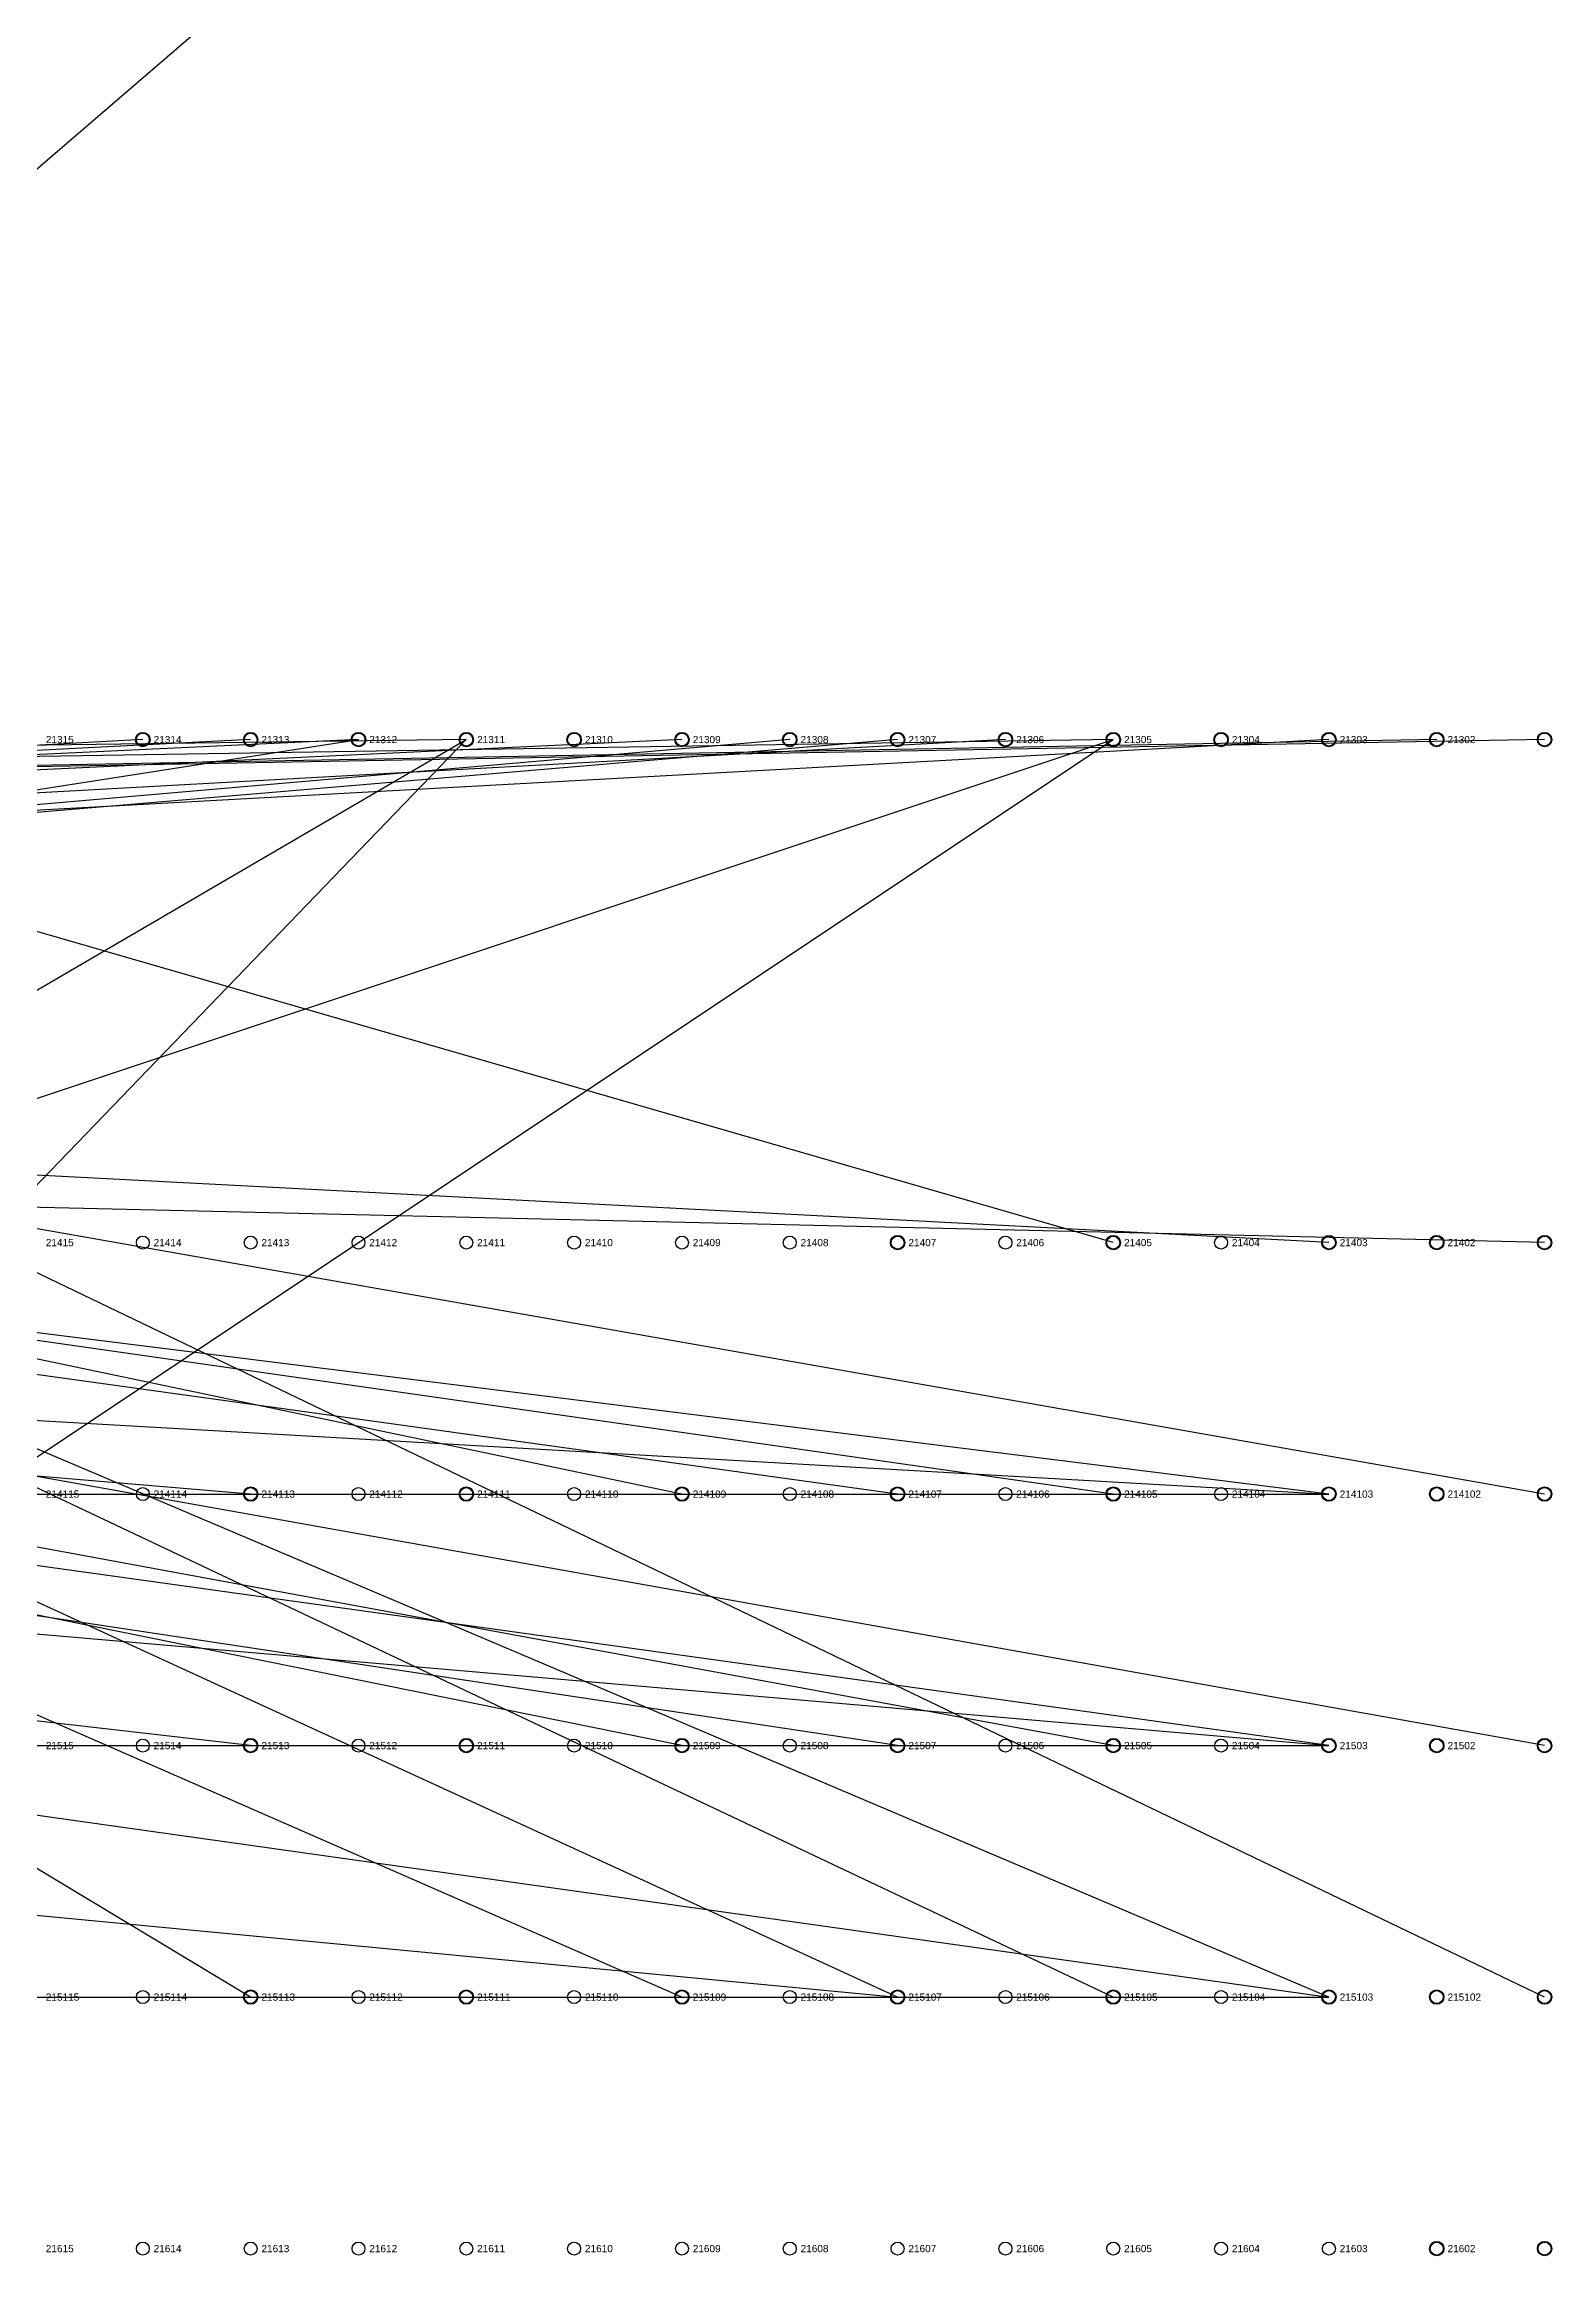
# Model space of a CAD drawing. Extents: x -5 to 376, y -217 to 241.
# Drawn here: x 290.2 to 343.4, y -59.4 to 18.8 of the extents above; entities that cross this region are included whole.
import ezdxf

# ---------------------------------------------------------------- set-up
doc = ezdxf.new("R2010")
doc.units = 0
for name, color, linetype in [('BOTTOM_WIRES_BLACK', 250, 'CONTINUOUS'), ('BOTTOM_WIRES_BLUE', 5, 'CONTINUOUS'), ('BOTTOM_WIRES_RED', 10, 'CONTINUOUS'), ('FIXTURE_INTERFACE_PIN', 4, 'CONTINUOUS'), ('TESTER_INTERFACE_PIN', 144, 'CONTINUOUS'), ('TESTER_INTERFACE_PIN_LABEL', 144, 'CONTINUOUS')]:
    doc.layers.add(name, color=color, linetype=linetype)
doc.styles.get("Standard").update_dxf_attribs({"font": 'arial.ttf'})

msp = doc.modelspace()

# ---------------------------------------------------------------- linework, layer by layer
at = {"layer": 'BOTTOM_WIRES_BLACK'}
for p, q in [((297.46194, -50.2285), (146.92884, 40.20566)), ((343.18194, -50.2285), (154.95016, 40.24122)), ((327.94194, -50.2285), (149.67458, 34.15538)), ((327.94194, -23.5585), (150.11908, 27.81046)), ((312.70194, -50.2285), (141.5669, 24.59482)), ((316.51194, -5.7785), (150.11908, -20.19046)), ((320.32194, -5.7785), (150.11908, -20.19046)), ((305.08194, -5.7785), (154.95016, -7.7597)), ((339.37194, -5.7785), (197.485, -8.40486)), ((343.18194, -5.7785), (197.485, -8.40486)), ((327.94194, -5.7785), (202.95108, -7.7597)), ((293.65194, -5.7785), (245.48592, -8.40486)), ((297.46194, -5.7785), (245.48592, -8.40486)), ((270.79194, -41.3385), (305.08194, -5.7785)), ((274.60194, -23.5585), (305.08194, -5.7785)), ((274.60194, -23.5585), (327.94194, -5.7785)), ((274.60194, -41.3385), (327.94194, -5.7785)), ((312.70194, -41.3385), (146.92884, -7.79526)), ((343.18194, -41.3385), (154.95016, -7.7597)), ((312.70194, -32.4485), (194.92976, -7.79526)), ((343.18194, -32.4485), (202.95108, -7.7597)), ((327.94194, -41.3385), (149.48408, -8.40486)), ((335.56194, -23.5585), (149.67458, -13.84554)), ((327.94194, -32.4485), (197.6755, -13.84554)), ((343.18194, -23.5585), (198.12, -20.19046)), ((297.46194, -41.3385), (141.5669, -23.4061)), ((297.46194, -32.4485), (189.56782, -23.4061))]:
    msp.add_line(p, q, dxfattribs=at)
at = {"layer": 'BOTTOM_WIRES_BLUE'}
msp.add_line((297.46194, 20.8915), (260.09092, -11.30046), dxfattribs=at)
at = {"layer": 'BOTTOM_WIRES_RED'}
for p, q in [((320.32194, -50.2285), (135.92048, 34.47796)), ((335.56194, -50.2285), (135.92048, 34.47796)), ((129.82194, -32.4485), (301.27194, -5.7785)), ((312.70194, -5.7785), (133.15188, -14.24432)), ((301.27194, -5.7785), (135.92048, -13.52296)), ((335.56194, -5.7785), (181.1528, -14.24432)), ((324.13194, -5.7785), (183.9214, -13.52296)), ((320.32194, -41.3385), (135.92048, -13.52296)), ((335.56194, -41.3385), (135.92048, -13.52296)), ((320.32194, -32.4485), (183.9214, -13.52296)), ((335.56194, -32.4485), (183.9214, -13.52296)), ((133.63194, -21.74748), (335.56194, -50.2285)), ((129.82194, -23.5585), (335.56194, -41.3385)), ((179.35194, -23.5585), (335.56194, -32.4485)), ((133.63194, -32.4485), (320.32194, -50.2285)), ((179.35194, -32.4485), (320.32194, -32.4485)), ((289.84194, -32.4485), (305.08194, -32.4485)), ((305.08194, -32.4485), (335.56194, -32.4485)), ((289.84194, -41.3385), (305.08194, -41.3385)), ((305.08194, -41.3385), (335.56194, -41.3385)), ((289.84194, -50.2285), (305.08194, -50.2285)), ((305.08194, -50.2285), (335.56194, -50.2285))]:
    msp.add_line(p, q, dxfattribs=at)
at = {"layer": 'FIXTURE_INTERFACE_PIN'}
for centre in [(293.65194, -5.7785), (297.46194, -5.7785), (301.27194, -5.7785), (305.08194, -5.7785), (308.89194, -5.7785), (312.70194, -5.7785), (316.51194, -5.7785), (320.32194, -5.7785), (324.13194, -5.7785), (327.94194, -5.7785), (331.75194, -5.7785), (335.56194, -5.7785), (339.37194, -5.7785), (343.18194, -5.7785), (320.32194, -23.5585), (327.94194, -23.5585), (335.56194, -23.5585), (339.37194, -23.5585), (343.18194, -23.5585), (297.46194, -32.4485), (305.08194, -32.4485), (312.70194, -32.4485), (320.32194, -32.4485), (327.94194, -32.4485), (335.56194, -32.4485), (339.37194, -32.4485), (343.18194, -32.4485), (297.46194, -41.3385), (305.08194, -41.3385), (312.70194, -41.3385), (320.32194, -41.3385), (327.94194, -41.3385), (335.56194, -41.3385), (339.37194, -41.3385), (343.18194, -41.3385), (297.46194, -50.2285), (305.08194, -50.2285), (312.70194, -50.2285), (320.32194, -50.2285), (327.94194, -50.2285), (335.56194, -50.2285), (339.37194, -50.2285), (343.18194, -50.2285), (339.37194, -59.1185), (343.18194, -59.1185)]:
    msp.add_circle(centre, 0.254, dxfattribs=at)
at = {"layer": 'TESTER_INTERFACE_PIN'}
for centre in [(293.65194, -5.7785), (297.46194, -5.7785), (301.27194, -5.7785), (305.08194, -5.7785), (308.89194, -5.7785), (312.70194, -5.7785), (316.51194, -5.7785), (320.32194, -5.7785), (324.13194, -5.7785), (327.94194, -5.7785), (331.75194, -5.7785), (335.56194, -5.7785), (339.37194, -5.7785), (343.18194, -5.7785), (293.65194, -23.5585), (297.46194, -23.5585), (301.27194, -23.5585), (305.08194, -23.5585), (308.89194, -23.5585), (312.70194, -23.5585), (316.51194, -23.5585), (320.32194, -23.5585), (324.13194, -23.5585), (327.94194, -23.5585), (331.75194, -23.5585), (335.56194, -23.5585), (339.37194, -23.5585), (343.18194, -23.5585), (293.65194, -32.4485), (297.46194, -32.4485), (301.27194, -32.4485), (305.08194, -32.4485), (308.89194, -32.4485), (312.70194, -32.4485), (316.51194, -32.4485), (320.32194, -32.4485), (324.13194, -32.4485), (327.94194, -32.4485), (331.75194, -32.4485), (335.56194, -32.4485), (339.37194, -32.4485), (343.18194, -32.4485), (293.65194, -41.3385), (297.46194, -41.3385), (301.27194, -41.3385), (305.08194, -41.3385), (308.89194, -41.3385), (312.70194, -41.3385), (316.51194, -41.3385), (320.32194, -41.3385), (324.13194, -41.3385), (327.94194, -41.3385), (331.75194, -41.3385), (335.56194, -41.3385), (339.37194, -41.3385), (343.18194, -41.3385), (293.65194, -50.2285), (297.46194, -50.2285), (301.27194, -50.2285), (305.08194, -50.2285), (308.89194, -50.2285), (312.70194, -50.2285), (316.51194, -50.2285), (320.32194, -50.2285), (324.13194, -50.2285), (327.94194, -50.2285), (331.75194, -50.2285), (335.56194, -50.2285), (339.37194, -50.2285), (343.18194, -50.2285), (293.65194, -59.1185), (297.46194, -59.1185), (301.27194, -59.1185), (305.08194, -59.1185), (308.89194, -59.1185), (312.70194, -59.1185), (316.51194, -59.1185), (320.32194, -59.1185), (324.13194, -59.1185), (327.94194, -59.1185), (331.75194, -59.1185), (335.56194, -59.1185), (339.37194, -59.1185), (343.18194, -59.1185)]:
    msp.add_circle(centre, 0.2286, dxfattribs=at)

# ---------------------------------------------------------------- texts
at = {"layer": 'TESTER_INTERFACE_PIN_LABEL'}
for s, p in [('21315', (290.22294, -5.9055)), ('21314', (294.03294, -5.9055)), ('21313', (297.84294, -5.9055)), ('21312', (301.65294, -5.9055)), ('21311', (305.46294, -5.9055)), ('21310', (309.27294, -5.9055)), ('21309', (313.08294, -5.9055)), ('21308', (316.89294, -5.9055)), ('21307', (320.70294, -5.9055)), ('21306', (324.51294, -5.9055)), ('21305', (328.32294, -5.9055)), ('21304', (332.13294, -5.9055)), ('21303', (335.94294, -5.9055)), ('21302', (339.75294, -5.9055)), ('21415', (290.22294, -23.6855)), ('21414', (294.03294, -23.6855)), ('21413', (297.84294, -23.6855)), ('21412', (301.65294, -23.6855)), ('21411', (305.46294, -23.6855)), ('21410', (309.27294, -23.6855)), ('21409', (313.08294, -23.6855)), ('21408', (316.89294, -23.6855)), ('21407', (320.70294, -23.6855)), ('21406', (324.51294, -23.6855)), ('21405', (328.32294, -23.6855)), ('21404', (332.13294, -23.6855)), ('21403', (335.94294, -23.6855)), ('21402', (339.75294, -23.6855)), ('214115', (290.22294, -32.5755)), ('214114', (294.03294, -32.5755)), ('214113', (297.84294, -32.5755)), ('214112', (301.65294, -32.5755)), ('214111', (305.46294, -32.5755)), ('214110', (309.27294, -32.5755)), ('214109', (313.08294, -32.5755)), ('214108', (316.89294, -32.5755)), ('214107', (320.70294, -32.5755)), ('214106', (324.51294, -32.5755)), ('214105', (328.32294, -32.5755)), ('214104', (332.13294, -32.5755)), ('214103', (335.94294, -32.5755)), ('214102', (339.75294, -32.5755)), ('21515', (290.22294, -41.4655)), ('21514', (294.03294, -41.4655)), ('21513', (297.84294, -41.4655)), ('21512', (301.65294, -41.4655)), ('21511', (305.46294, -41.4655)), ('21510', (309.27294, -41.4655)), ('21509', (313.08294, -41.4655)), ('21508', (316.89294, -41.4655)), ('21507', (320.70294, -41.4655)), ('21506', (324.51294, -41.4655)), ('21505', (328.32294, -41.4655)), ('21504', (332.13294, -41.4655)), ('21503', (335.94294, -41.4655)), ('21502', (339.75294, -41.4655)), ('215115', (290.22294, -50.3555)), ('215114', (294.03294, -50.3555)), ('215113', (297.84294, -50.3555)), ('215112', (301.65294, -50.3555)), ('215111', (305.46294, -50.3555)), ('215110', (309.27294, -50.3555)), ('215109', (313.08294, -50.3555)), ('215108', (316.89294, -50.3555)), ('215107', (320.70294, -50.3555)), ('215106', (324.51294, -50.3555)), ('215105', (328.32294, -50.3555)), ('215104', (332.13294, -50.3555)), ('215103', (335.94294, -50.3555)), ('215102', (339.75294, -50.3555)), ('21615', (290.22294, -59.2455)), ('21614', (294.03294, -59.2455)), ('21613', (297.84294, -59.2455)), ('21612', (301.65294, -59.2455)), ('21611', (305.46294, -59.2455)), ('21610', (309.27294, -59.2455)), ('21609', (313.08294, -59.2455)), ('21608', (316.89294, -59.2455)), ('21607', (320.70294, -59.2455)), ('21606', (324.51294, -59.2455)), ('21605', (328.32294, -59.2455)), ('21604', (332.13294, -59.2455)), ('21603', (335.94294, -59.2455)), ('21602', (339.75294, -59.2455))]:
    msp.add_text(s, height=0.254, dxfattribs=at).set_placement(p)

doc.saveas('drawing.dxf')
